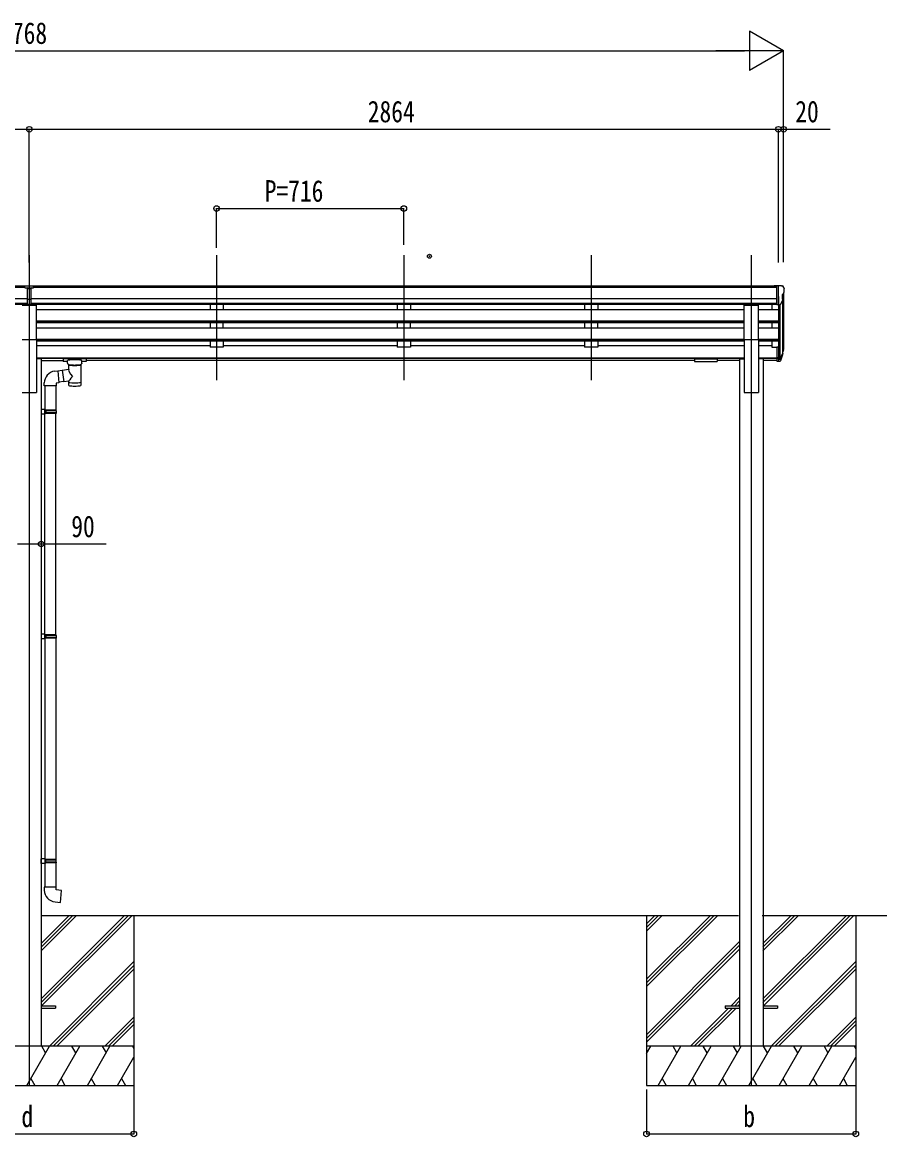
# Model space of a CAD drawing. Units: millimetres, scale not verified. Extents: x -10512 to 10512, y -7425 to 7425.
# Drawn here: x -1311 to 1994, y -3752 to 510 of the extents above; entities that cross this region are included whole.
import ezdxf
from ezdxf.enums import TextEntityAlignment as Align

# ---------------------------------------------------------------- set-up
doc = ezdxf.new("R2010")
doc.units = ezdxf.units.MM
doc.header["$LTSCALE"] = 30
doc.header["$PDMODE"] = 32
doc.header["$PDSIZE"] = 15
for name, color, linetype in [('0-3_YKK_12', 2, 'Continuous'), ('0-4_YKK_13', 4, 'Continuous'), ('0-5_YKK_A1', 4, 'Continuous'), ('0-6_YKK_D', 6, 'Continuous')]:
    doc.layers.add(name, color=color, linetype=linetype)
doc.styles.add('ＭＳ ゴシック', font='')
doc.styles.get('ＭＳ ゴシック').set_extended_font_data('MS Gothic')

msp = doc.modelspace()

# ---------------------------------------------------------------- linework, layer by layer
at = {"layer": '0-3_YKK_12'}
for p, q in [((-1283.91, -381.45), (-1283.91, -3555.85)), ((-567.91, -381.45), (-567.91, -858.96)), ((148.09, -381.45), (148.09, -858.96)), ((864.09, -381.45), (864.09, -858.96)), ((1476.09, -381.45), (1476.09, -3555.85))]:
    msp.add_line(p, q, dxfattribs=at)
at = {"layer": '0-4_YKK_13'}
for p, q in [((-1300.4, -505.87), (-1300.4, -498.02)), ((-1300.4, -505.87), (-1290.4, -505.87)), ((-1283.9, -506.68), (-1290.4, -506.29)), ((-1290.4, -507.87), (-1277.4, -507.87)), ((-1277.4, -506.35), (-1283.9, -506.66)), ((-1277.4, -569.49), (-1277.4, -504.22)), ((1573.6, -497.83), (1563.6, -497.92)), ((1563.6, -499.44), (1563.6, -497.92)), ((1573.6, -569.82), (1573.6, -497.83)), ((1592.1, -497.83), (1573.6, -497.83)), ((1580.1, -570.82), (1580.1, -497.83)), ((1592.1, -497.83), (1594.43, -497.98)), ((1595.19, -498.4), (1599.25, -504.21)), ((1602.1, -507.2), (1602.1, -507.83)), ((-1290.4, -549.39), (-1283.9, -549.55)), ((-1283.9, -549.55), (-1277.4, -549.39)), ((1587.72, -569), (1596.72, -553.41)), ((1594.1, -532.35), (1594.1, -548.62)), ((1599.56, -529.02), (1594.25, -532.09)), ((-1311.41, -571.48), (-1256.41, -571.48)), ((-1290.4, -568.43), (-1283.9, -568.83)), ((-1283.9, -568.83), (-1277.4, -568.43)), ((-1256.41, -703.28), (-1256.41, -571.48)), ((1448.59, -703.28), (1448.59, -571.48)), ((1448.59, -571.48), (1503.59, -571.48)), ((1503.59, -703.28), (1503.59, -571.48)), ((1573.6, -569.82), (1580.1, -569.82)), ((1580.1, -570.82), (1585.3, -570.5)), ((-1311.41, -703.28), (-1256.41, -703.28)), ((1448.59, -703.28), (1503.59, -703.28)), ((1573.6, -731.56), (1573.6, -785.59)), ((1573.6, -731.56), (1580.1, -731.56)), ((1580.1, -731.56), (1580.1, -786.33)), ((1586.53, -775.91), (1594.28, -760.5)), ((1595.73, -760.86), (1587.54, -777.04)), ((1596.35, -761.42), (1587.54, -784.97)), ((1598.4, -744.37), (1595.12, -751.43)), ((1599, -745.74), (1595.12, -753.69)), ((1596.69, -757.02), (1596.35, -761.42)), ((-1153.91, -776.14), (-1153.91, -786.9)), ((-1068.91, -775.47), (-1151.91, -775.47)), ((-1068.91, -777.65), (-1151.91, -777.65)), ((-1137.41, -787.56), (-1151.91, -787.56)), ((-1137.41, -794.37), (-1137.41, -784.09)), ((-1133.31, -816.44), (-1133.31, -798.86)), ((-1087.51, -798.87), (-1087.49, -879.16)), ((-1083.41, -794.37), (-1083.41, -784.09)), ((-1068.91, -787.56), (-1083.41, -787.56)), ((-1066.91, -776.14), (-1066.91, -786.9)), ((-1066.91, -776.33), (-1066.91, -777.87)), ((1259.09, -776.14), (1259.09, -786.9)), ((1259.09, -776.33), (1259.09, -777.87)), ((1261.09, -775.47), (1344.09, -775.47)), ((1261.09, -777.65), (1344.09, -777.65)), ((1261.09, -787.56), (1344.09, -787.56)), ((1346.09, -776.14), (1346.09, -786.9)), ((1573.6, -771.69), (1580.1, -771.69)), ((1573.6, -776.57), (1580.1, -776.57)), ((1573.6, -785.59), (1580.1, -785.59)), ((1580.1, -776.59), (1585.23, -776.59)), ((1580.1, -778.39), (1584.94, -778.39)), ((1580.1, -786.33), (1584.94, -786.33)), ((-1187.27, -824.37), (-1174.75, -822.82)), ((-1158.24, -822.23), (-1174.58, -824.76)), ((-1158.53, -820.35), (-1133.31, -816.44)), ((-1158.53, -820.35), (-1151.51, -865.61)), ((-1226.67, -880.38), (-1226.67, -869.47)), ((-1180.67, -880.38), (-1226.67, -880.38)), ((-1224.71, -880.38), (-1224.71, -971.22)), ((-1182.71, -880.38), (-1182.71, -973.78)), ((-1151.8, -863.73), (-1170.91, -866.7)), ((-1133.31, -862.78), (-1151.51, -865.61)), ((-1133.32, -879.16), (-1133.31, -862.53)), ((-1222.71, -971.28), (-1238.71, -970.81)), ((-1238.71, -970.81), (-1238.71, -988.75)), ((-1222.71, -973.28), (-1224.71, -973.28)), ((-1181.71, -973.78), (-1224.71, -973.78)), ((-1180.71, -975.78), (-1224.71, -975.78)), ((-1222.71, -973.28), (-1222.71, -971.28)), ((-1220.23, -975.78), (-1219.8, -973.78)), ((-1180.71, -975.78), (-1181.71, -973.78)), ((-1180.71, -975.78), (-1180.71, -983.78)), ((-1222.71, -988.28), (-1238.71, -988.75)), ((-1180.71, -983.78), (-1224.71, -983.78)), ((-1181.71, -985.78), (-1224.71, -985.78)), ((-1224.71, -1830.47), (-1224.71, -988.34)), ((-1222.71, -988.28), (-1222.71, -986.28)), ((-1182.71, -1833.03), (-1182.71, -985.78)), ((-1180.71, -983.78), (-1181.71, -985.78)), ((-1222.71, -1830.53), (-1238.71, -1830.06)), ((-1238.71, -1830.06), (-1238.71, -1848)), ((-1222.71, -1832.53), (-1224.71, -1832.53)), ((-1222.71, -1832.53), (-1222.71, -1830.53)), ((-1222.71, -1847.53), (-1238.71, -1848)), ((-1181.71, -1833.03), (-1224.71, -1833.03)), ((-1180.71, -1835.03), (-1224.71, -1835.03)), ((-1180.71, -1843.03), (-1224.71, -1843.03)), ((-1181.71, -1845.03), (-1224.71, -1845.03)), ((-1224.71, -1847.59), (-1224.71, -2689.72)), ((-1222.71, -1847.53), (-1222.71, -1845.53)), ((-1220.23, -1835.03), (-1219.8, -1833.03)), ((-1182.71, -1845.03), (-1182.71, -2692.28)), ((-1180.71, -1835.03), (-1181.71, -1833.03)), ((-1180.71, -1843.03), (-1181.71, -1845.03)), ((-1180.71, -1835.03), (-1180.71, -1843.03)), ((-1222.71, -2689.78), (-1238.71, -2689.31)), ((-1238.71, -2707.25), (-1238.71, -2689.31)), ((-1222.71, -2706.78), (-1238.71, -2707.25)), ((-1181.71, -2692.28), (-1224.71, -2692.28)), ((-1180.71, -2694.28), (-1224.71, -2694.28)), ((-1180.71, -2702.28), (-1224.71, -2702.28)), ((-1181.71, -2704.28), (-1224.71, -2704.28)), ((-1222.71, -2704.78), (-1224.71, -2704.78)), ((-1224.71, -2706.84), (-1224.71, -2798.28)), ((-1222.71, -2689.78), (-1222.71, -2691.78)), ((-1222.71, -2704.78), (-1222.71, -2706.78)), ((-1220.23, -2702.28), (-1219.8, -2704.28)), ((-1182.71, -2704.28), (-1182.71, -2798.28)), ((-1180.71, -2694.28), (-1181.71, -2692.28)), ((-1180.71, -2702.28), (-1181.71, -2704.28)), ((-1180.71, -2702.28), (-1180.71, -2694.28)), ((-1180.71, -2798.28), (-1226.71, -2798.28)), ((-1226.71, -2798.28), (-1226.71, -2809.2)), ((-1180.71, -2808.28), (-1180.71, -2798.28)), ((-1238.71, -3251.35), (-1183.91, -3251.35)), ((-1238.71, -3260.35), (-1183.91, -3260.35)), ((-1183.91, -3251.35), (-1183.91, -3260.35)), ((1376.09, -3251.35), (1376.09, -3260.35)), ((1376.09, -3251.35), (1430.89, -3251.35)), ((1376.09, -3260.35), (1430.89, -3260.35)), ((1521.29, -3251.35), (1576.09, -3251.35)), ((1521.29, -3260.35), (1576.09, -3260.35)), ((1576.09, -3251.35), (1576.09, -3260.35))]:
    msp.add_line(p, q, dxfattribs=at)
for points in [[(-1300.4, -498.02), (-1282.4, -497.87), (-1267.4, -498)], [(-1277.4, -569.49), (-1283.9, -569.89), (-1290.4, -569.49), (-1290.4, -504.15)], [(-1277.4, -505.82), (-1267.4, -505.74), (-1267.4, -498)], [(-1277.4, -550.49), (-1280.66, -550.57), (-1283.9, -550.65), (-1287.15, -550.57), (-1290.4, -550.49)], [(-1151.91, -775.47), (-1152.26, -775.48), (-1152.79, -775.5), (-1153.24, -775.55), (-1153.54, -775.63), (-1153.71, -775.73), (-1153.83, -775.87), (-1153.9, -776.05), (-1153.91, -776.14)], [(-1151.91, -787.56), (-1152.26, -787.56), (-1152.79, -787.53), (-1153.24, -787.48), (-1153.54, -787.4), (-1153.71, -787.3), (-1153.83, -787.16), (-1153.9, -786.98), (-1153.91, -786.9)], [(-1133.31, -798.86), (-1133.54, -798.76), (-1134.89, -798.03), (-1136.01, -797.18), (-1136.76, -796.31), (-1137.23, -795.42), (-1137.4, -794.53)], [(-1083.45, -794.31), (-1083.42, -794.67), (-1083.67, -795.62), (-1084.19, -796.51), (-1084.99, -797.35), (-1086.11, -798.14), (-1087.51, -798.87)], [(-1066.91, -776.14), (-1066.94, -775.94), (-1067.03, -775.8), (-1067.12, -775.71), (-1067.23, -775.65), (-1067.35, -775.6), (-1067.64, -775.54), (-1068.13, -775.49), (-1068.67, -775.47), (-1068.91, -775.47)], [(-1066.91, -786.9), (-1066.94, -787.09), (-1067.03, -787.23), (-1067.12, -787.32), (-1067.23, -787.38), (-1067.35, -787.43), (-1067.64, -787.49), (-1068.13, -787.54), (-1068.67, -787.56), (-1068.91, -787.56)], [(1259.09, -776.14), (1259.13, -775.94), (1259.22, -775.8), (1259.31, -775.71), (1259.41, -775.65), (1259.54, -775.6), (1259.83, -775.54), (1260.32, -775.49), (1260.86, -775.47), (1261.09, -775.47)], [(1259.09, -786.9), (1259.13, -787.09), (1259.22, -787.23), (1259.31, -787.32), (1259.41, -787.38), (1259.54, -787.43), (1259.83, -787.49), (1260.32, -787.54), (1260.86, -787.56), (1261.09, -787.56)], [(1344.09, -775.47), (1344.45, -775.48), (1344.98, -775.5), (1345.43, -775.55), (1345.73, -775.63), (1345.9, -775.73), (1346.02, -775.87), (1346.09, -776.05), (1346.09, -776.14)], [(1344.09, -787.56), (1344.45, -787.56), (1344.98, -787.53), (1345.43, -787.48), (1345.73, -787.4), (1345.9, -787.3), (1346.02, -787.16), (1346.09, -786.98), (1346.09, -786.9)], [(-1174.75, -822.82), (-1170.74, -868.64), (-1180.67, -870.38), (-1180.67, -880.38)], [(-1222.71, -986.28), (-1224.71, -986.28), (-1224.71, -973.28)], [(-1220.23, -975.78), (-1220.23, -983.78), (-1219.8, -985.78)], [(-1222.71, -1845.53), (-1224.71, -1845.53), (-1224.71, -1832.53)], [(-1220.23, -1835.03), (-1220.23, -1843.03), (-1219.8, -1845.03)], [(-1222.71, -2691.78), (-1224.71, -2691.78), (-1224.71, -2704.78)], [(-1220.23, -2702.28), (-1220.23, -2694.28), (-1219.8, -2692.28)], [(-1185.63, -2854.03), (-1164.79, -2855.85), (-1160.78, -2810.03), (-1180.71, -2808.28)]]:
    msp.add_lwpolyline(points, dxfattribs=at)
for centre, radius, start, end in [((1594.37, -498.97), 1, 35, 86.5), ((1599.1, -507.2), 3, 0, 87), ((1400.1, -507.83), 202, 355.05096, 0), ((1594.4, -532.35), 0.3, 120, 180), ((1594.4, -548.62), 0.3, 180, 265.2833), ((1594.12, -551.91), 3, 330, 85.2833), ((1595.19, -524.64), 6.18, 315.00103, 354.2965), ((1585.12, -567.5), 3, 273.5, 330), ((1569.51, -734.87), 30.41, 341.80266, 352.8448), ((1570.91, -736.63), 29.53, 342.01856, 353.49194), ((-1180.76, -869.82), 45.91, 98.14944, 179.55845), ((-1181.71, -2809.2), 45, 180, 265)]:
    msp.add_arc(centre, radius, start, end, dxfattribs=at)
for centre, major_axis, ratio, start_param, end_param in [((-1259.33, -508.18), (24.57, -1.51), 0.121868, 3.1422238, 3.1491027), ((1510.18, -736.96), (88.05, 0), 0.90356, 5.9828017, 6.0168888), ((1595.38, -757.02), (-1.3, 0), 0.90356, 2.9359903, 4.9130961), ((1509.46, -740.83), (89.07, 0), 0.90356, 6.0316505, 6.077583), ((1512.23, -730.38), (-87.93, 4.42), 0.541684, 3.060334, 3.2172517), ((1511.44, -737.06), (89.06, 1.43), 0.57596, 6.1985533, 6.3701348), ((-1151.91, -777.87), (-2, 0), 0.109601, 4.712389, 6.2831853), ((-1110.41, -784.09), (-27, 0), 0.122176, 3.1415927, 6.2831853), ((-1121.41, -794.37), (-16, 0), 0.361356, 0, 0.0194874), ((-1110.39, -799.32), (-22.92, 0.42), 0.07247, 0.0008089, 1.5716053), ((-1110.39, -800.94), (-22.92, 0.42), 0.07247, 0.0008089, 1.5716053), ((-1110.42, -799.32), (22.91, 0.42), 0.072511, 4.711586, 6.2823824), ((-1110.42, -800.94), (22.91, 0.42), 0.072511, 4.711586, 6.2823824), ((-1068.91, -777.87), (-2, 0), 0.109601, 3.1415927, 4.712389), ((1261.09, -777.87), (2, 0), 0.109601, 1.5707963, 3.1415927), ((1344.09, -777.87), (2, 0), 0.109601, 0, 1.5707963), ((1584.94, -775.68), (3, 0), 0.90356, 4.712389, 5.7595865), ((1584.94, -783.62), (-3, 0), 0.90356, 1.5707963, 2.6179939), ((1585.23, -775.23), (1.5, 0), 0.90356, 4.712389, 5.7595865), ((-1110.41, -842.98), (22.81, -26.62), 0.234429, 3.1563334, 4.5976381), ((-1112.96, -840.34), (-20.32, -22.25), 0.045535, 4.9756507, 6.2441899), ((-1110.41, -879.16), (-22.92, 0), 0.101955, 6.2829723, 9.4248207), ((-1110.41, -866.72), (-22.91, 0), 0.122865, 6.2831853, 9.424778)]:
    msp.add_ellipse(centre, major_axis=major_axis, ratio=ratio, start_param=start_param, end_param=end_param, dxfattribs=at)
at = {"layer": '0-5_YKK_A1'}
for p, q in [((-1300.4, -499.44), (-4141.41, -499.44)), ((-1300.4, -504.65), (-4141.41, -504.65)), ((-1277.4, -504.65), (-1277.41, -504.65)), ((1573.6, -499.44), (-1267.4, -499.44)), ((1573.6, -504.65), (-1267.4, -504.65)), ((-1290.41, -548.18), (-4141.41, -548.18)), ((1573.6, -548.18), (-1277.41, -548.18)), ((1580.1, -538.94), (1580.1, -731.56)), ((1600.09, -528.41), (1600.09, -731.19)), ((-1290.41, -566.04), (-4141.41, -566.04)), ((-1290.41, -569.28), (-4141.41, -569.28)), ((1573.6, -566.04), (-1277.41, -566.04)), ((1573.6, -569.28), (-1277.41, -569.28)), ((1448.59, -589.86), (-1256.41, -589.86)), ((-592.91, -569.38), (-592.91, -589.76)), ((-542.91, -589.76), (-592.91, -589.76)), ((-542.91, -569.38), (-542.91, -589.76)), ((123.09, -569.38), (123.09, -589.76)), ((173.09, -589.76), (123.09, -589.76)), ((173.09, -569.38), (173.09, -589.76)), ((839.09, -569.38), (839.09, -591.25)), ((889.09, -589.76), (839.09, -589.76)), ((889.09, -569.38), (889.09, -591.25)), ((1580.09, -589.86), (1503.59, -589.86)), ((1555.1, -569.28), (1555.1, -589.86)), ((1586.1, -570.34), (1586.1, -776.33)), ((1595.12, -556.18), (1595.12, -757.9)), ((1448.59, -633.23), (-1256.41, -633.23)), ((1448.59, -634.72), (-1256.41, -634.72)), ((1448.59, -639.04), (-1256.41, -639.04)), ((-592.91, -639.04), (-592.91, -659.87)), ((-542.91, -659.87), (-542.91, -639.04)), ((123.09, -639.04), (123.09, -659.87)), ((173.09, -659.87), (173.09, -639.04)), ((839.09, -639.04), (839.09, -659.87)), ((889.09, -659.87), (889.09, -639.04)), ((1580.09, -633.23), (1503.59, -633.23)), ((1580.09, -634.72), (1503.59, -634.72)), ((1580.09, -639.04), (1503.59, -639.04)), ((1555.1, -639.04), (1555.1, -659.97)), ((1448.59, -659.97), (-1256.41, -659.97)), ((-542.91, -659.87), (-592.91, -659.87)), ((173.09, -659.87), (123.09, -659.87)), ((889.09, -659.87), (839.09, -659.87)), ((1580.09, -659.97), (1503.59, -659.97)), ((-1256.41, -703.28), (-1256.41, -905.85)), ((1448.59, -703.33), (-1256.41, -703.33)), ((1448.59, -704.83), (-1256.41, -704.83)), ((1448.59, -709.14), (-1256.41, -709.14)), ((-592.91, -709.14), (-592.91, -732.19)), ((-542.91, -709.14), (-542.91, -732.19)), ((123.09, -709.14), (123.09, -732.19)), ((173.09, -709.14), (173.09, -732.19)), ((839.09, -709.14), (839.09, -732.19)), ((889.09, -709.14), (889.09, -732.19)), ((1448.59, -703.28), (1448.59, -905.85)), ((1503.59, -703.28), (1503.59, -905.85)), ((1580.09, -703.33), (1503.59, -703.28)), ((1580.09, -704.83), (1503.59, -704.83)), ((1580.09, -709.14), (1503.59, -709.14)), ((1555.1, -709.14), (1555.1, -732.19)), ((-592.91, -727.25), (-1256.41, -727.25)), ((-542.91, -732.19), (-592.91, -732.19)), ((123.09, -727.25), (-542.91, -727.25)), ((173.09, -732.19), (123.09, -732.19)), ((839.09, -727.25), (173.09, -727.25)), ((889.09, -732.19), (839.09, -732.19)), ((1448.59, -727.25), (889.09, -727.25)), ((1555.09, -727.25), (1503.59, -727.25)), ((1555.1, -732.19), (1573.6, -732.19)), ((1448.59, -774.26), (-1256.41, -774.26)), ((1448.59, -775.66), (-1256.41, -775.66)), ((-1238.71, -776.85), (-1256.41, -776.85)), ((-1238.71, -776.85), (-1238.71, -3405.85)), ((-1238.71, -783.34), (-1153.91, -783.34)), ((1259.09, -783.34), (-1066.91, -783.34)), ((1430.89, -783.34), (1346.09, -783.34)), ((1430.89, -776.85), (1430.89, -3405.85)), ((1430.89, -776.85), (1448.59, -776.85)), ((1573.6, -774.26), (1503.59, -774.26)), ((1573.6, -775.66), (1503.59, -775.66)), ((1521.29, -776.85), (1503.59, -776.85)), ((1521.29, -776.85), (1521.29, -3405.85)), ((1573.6, -783.34), (1521.29, -783.34)), ((-1311.41, -905.85), (-1256.41, -905.85)), ((1448.59, -905.85), (1503.59, -905.85)), ((-1238.91, -3225.33), (-919.43, -2905.85)), ((-1238.91, -3239.47), (-905.28, -2905.85)), ((-1238.91, -3041.48), (-1103.27, -2905.85)), ((-1238.91, -3027.34), (-1117.42, -2905.85)), ((-1238.91, -3013.2), (-1131.56, -2905.85)), ((-1238.71, -2905.85), (1427.89, -2905.85)), ((-1236.65, -3251.35), (-891.14, -2905.85)), ((-884.11, -2905.85), (-884.11, -3555.85)), ((1075.89, -2905.85), (1075.89, -3555.85)), ((1075.89, -3150.03), (1320.07, -2905.85)), ((1075.89, -3164.17), (1334.22, -2905.85)), ((1075.89, -3178.31), (1348.36, -2905.85)), ((1075.89, -2966.18), (1136.23, -2905.85)), ((1075.89, -2952.04), (1122.08, -2905.85)), ((1075.89, -2937.9), (1107.94, -2905.85)), ((1518.29, -2905.85), (1994.13, -2905.85)), ((1521.09, -3225.33), (1840.57, -2905.85)), ((1521.09, -3239.47), (1854.72, -2905.85)), ((1521.09, -3041.48), (1656.73, -2905.85)), ((1521.09, -3027.34), (1642.58, -2905.85)), ((1521.09, -3013.2), (1628.44, -2905.85)), ((1523.35, -3251.35), (1868.86, -2905.85)), ((1875.89, -2905.85), (1875.89, -3555.85)), ((1075.89, -3362.16), (1430.69, -3007.36)), ((1075.89, -3376.3), (1430.69, -3021.5)), ((1075.89, -3390.44), (1430.69, -3035.65)), ((-1207.3, -3405.85), (-884.11, -3082.66)), ((-1193.16, -3405.85), (-884.11, -3096.8)), ((-1179.01, -3405.85), (-884.11, -3110.94)), ((1552.7, -3405.85), (1875.89, -3082.66)), ((1566.84, -3405.85), (1875.89, -3096.8)), ((1580.99, -3405.85), (1875.89, -3110.94)), ((1398.84, -3251.35), (1430.69, -3219.49)), ((1412.98, -3251.35), (1430.69, -3233.63)), ((1244.34, -3405.85), (1389.84, -3260.35)), ((1258.48, -3405.85), (1403.98, -3260.35)), ((1272.62, -3405.85), (1418.12, -3260.35)), ((1427.12, -3251.35), (1430.69, -3247.78)), ((-995.16, -3405.85), (-884.11, -3294.79)), ((-981.02, -3405.85), (-884.11, -3308.93)), ((-966.88, -3405.85), (-884.11, -3323.08)), ((1764.84, -3405.85), (1875.89, -3294.79)), ((1778.98, -3405.85), (1875.89, -3308.93)), ((1793.12, -3405.85), (1875.89, -3323.08)), ((-884.11, -3405.85), (-1684.11, -3405.85)), ((-1292.95, -3555.85), (-1206.35, -3405.85)), ((-1221.35, -3431.83), (-1236.35, -3405.85)), ((-1177.48, -3555.85), (-1090.88, -3405.85)), ((-1105.88, -3431.83), (-1120.88, -3405.85)), ((-1062.01, -3555.85), (-975.41, -3405.85)), ((-1005.41, -3405.85), (-990.41, -3431.83)), ((-889.94, -3405.85), (-884.11, -3415.95)), ((1875.89, -3405.85), (1075.89, -3405.85)), ((1075.89, -3433.35), (1091.77, -3405.85)), ((1120.64, -3555.85), (1207.24, -3405.85)), ((1192.24, -3431.83), (1177.24, -3405.85)), ((1236.11, -3555.85), (1322.71, -3405.85)), ((1307.71, -3431.83), (1292.71, -3405.85)), ((1351.58, -3555.85), (1438.18, -3405.85)), ((1423.18, -3431.83), (1408.18, -3405.85)), ((1467.05, -3555.85), (1553.65, -3405.85)), ((1538.65, -3431.83), (1523.65, -3405.85)), ((1582.52, -3555.85), (1669.12, -3405.85)), ((1654.12, -3431.83), (1639.12, -3405.85)), ((1697.99, -3555.85), (1784.59, -3405.85)), ((1754.59, -3405.85), (1769.59, -3431.83)), ((1870.06, -3405.85), (1875.89, -3415.95)), ((-946.54, -3555.85), (-884.11, -3447.71)), ((1813.46, -3555.85), (1875.89, -3447.71)), ((-1277.95, -3529.87), (-1262.95, -3555.85)), ((-1162.48, -3529.87), (-1147.48, -3555.85)), ((-1047.01, -3529.87), (-1032.01, -3555.85)), ((-931.54, -3529.87), (-916.54, -3555.85)), ((1135.64, -3529.87), (1150.64, -3555.85)), ((1251.11, -3529.87), (1266.11, -3555.85)), ((1366.58, -3529.87), (1381.58, -3555.85)), ((1482.05, -3529.87), (1497.05, -3555.85)), ((1597.52, -3529.87), (1612.52, -3555.85)), ((1712.99, -3529.87), (1727.99, -3555.85)), ((1828.46, -3529.87), (1843.46, -3555.85)), ((-1684.11, -3555.85), (-884.11, -3555.85)), ((1075.89, -3555.85), (1875.89, -3555.85))]:
    msp.add_line(p, q, dxfattribs=at)
msp.add_point((245.97, -384.99), dxfattribs=at)
at = {"layer": '0-6_YKK_D'}
for p, q in [((1600.1, 400.56), (1470.19, 475.56)), ((1470.19, 475.56), (1470.19, 325.56)), ((-4017.91, 400.56), (1450.1, 400.56)), ((1600.1, 400.56), (1340.29, 400.56)), ((1600.1, 400.56), (1470.19, 325.56)), ((1600.1, -408.01), (1600.1, 401.56)), ((-4147.91, 100.56), (-1283.9, 100.56)), ((-1283.9, -409.01), (-1283.9, 101.56)), ((-1283.9, -409.01), (-1283.9, 101.56)), ((-1283.9, 100.56), (1580.1, 100.56)), ((1580.1, -409.01), (1580.1, 101.56)), ((1580.1, -409.01), (1580.1, 101.56)), ((1600.1, -407.01), (1600.1, 101.56)), ((-567.91, -352.56), (-567.91, -201.45)), ((-567.91, -202.45), (148.09, -202.45)), ((148.09, -341.42), (148.09, -201.45)), ((-884.11, -3541.63), (-884.11, -3742.56)), ((1075.89, -3571.07), (1075.89, -3742.56)), ((1875.89, -3556.85), (1875.89, -3742.56)), ((-1684.11, -3741.56), (-884.11, -3741.56)), ((1075.89, -3741.56), (1875.89, -3741.56))]:
    msp.add_line(p, q, dxfattribs=at)
for points in [[(1580.1, 100.56), (1600.1, 100.56), (1778.6, 100.56)], [(-1329.11, -1485.4), (-1238.71, -1485.4), (-990.16, -1485.4)]]:
    msp.add_lwpolyline(points, dxfattribs=at)
for centre in [(-1283.9, 100.56), (-1283.9, 100.56), (1580.1, 100.56), (1580.1, 100.56), (1600.1, 100.56), (-567.91, -202.45), (148.09, -202.45), (-1238.71, -1485.4), (-884.11, -3741.56), (1075.89, -3741.56), (1875.89, -3741.56)]:
    msp.add_circle(centre, 10.62, dxfattribs=at)

# ---------------------------------------------------------------- texts
at = {"layer": '0-6_YKK_D', "style": 'ＭＳ ゴシック', "width": 0.8}
for s, p in [('Lt=5768', (-1529.91, 402.56)), ('2864', (10.1, 102.56)), ('20', (1644.6, 102.56)), ('P=716', (-383.91, -201.15)), ('90', (-1123.46, -1484.1)), ('d', (-1314.11, -3740.26)), ('b', (1445.89, -3740.26))]:
    msp.add_text(s, height=82.48, dxfattribs=at).set_placement(p, align=Align.BOTTOM_LEFT)

doc.saveas('drawing.dxf')
